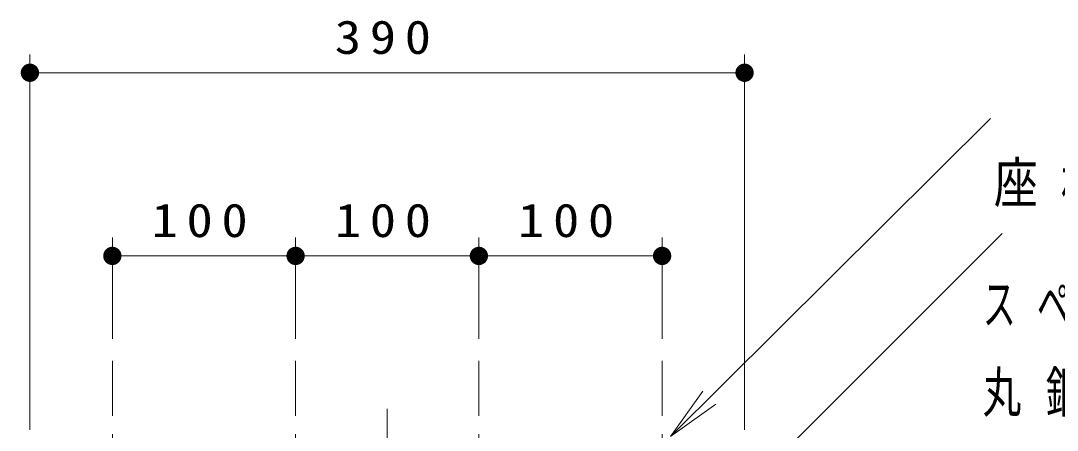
# Model space of a CAD drawing. Units: millimetres on the paper, scale 1:10. Extents: x -365 to 0, y 0 to 257.
# Drawn here: x -114.7 to -58.2, y 130.5 to 152.8 of the extents above; entities that cross this region are included whole.
import ezdxf

# ---------------------------------------------------------------- set-up
doc = ezdxf.new("R2010")
doc.units = ezdxf.units.MM
doc.linetypes.add('USER2', pattern=[6, 3, -1, 1, -1])
doc.layers.add('LY_1', color=7, linetype='Continuous', lineweight=13)
doc.styles.add('ＭＳ ゴシック', font='')
doc.styles.get('ＭＳ ゴシック').set_extended_font_data('MS Gothic')

# ---------------------------------------------------------------- blocks, each defined once
blk = doc.blocks.new('filled_dot')
at = {"color": 0, "linetype": 'Continuous', "lineweight": -2, "const_width": 1.25}
blk.add_lwpolyline([(-0.625, 0, 1), (0.625, 0, 1)], format="xyb", close=True, dxfattribs=at)
blk = doc.blocks.new('open_arrow')
at = {"color": 0, "linetype": 'Continuous', "lineweight": -2}
blk.add_lwpolyline([(7.5, 1.25), (0, 0), (7.5, -1.25)], dxfattribs=at)

msp = doc.modelspace()

# ---------------------------------------------------------------- linework, layer by layer
at = {"layer": 'LY_1'}
for p, q in [((-114.238, 130.506), (-114.238, 151.006)), ((-75.238, 130.506), (-75.238, 151.006)), ((-114.238, 150.006), (-75.238, 150.006)), ((-79.288, 130.145), (-61.824, 147.503)), ((-109.738, 135.473), (-109.738, 141.006)), ((-99.738, 135.473), (-99.738, 141.006)), ((-89.738, 135.473), (-89.738, 141.006)), ((-79.738, 135.473), (-79.738, 141.006)), ((-75.238, 127.17), (-61.184, 141.227)), ((-109.738, 140.006), (-99.738, 140.006)), ((-99.738, 140.006), (-89.738, 140.006)), ((-89.738, 140.006), (-79.738, 140.006))]:
    msp.add_line(p, q, dxfattribs=at)
at = {"layer": 'LY_1', "linetype": 'USER2'}
for p, q in [((-109.738, 119.273), (-109.738, 134.473)), ((-99.738, 119.273), (-99.738, 134.473)), ((-89.738, 119.273), (-89.738, 134.473)), ((-79.738, 119.273), (-79.738, 134.473)), ((-94.738, 104.658), (-94.738, 132.423))]:
    msp.add_line(p, q, dxfattribs=at)

# ---------------------------------------------------------------- block references
at = {"layer": 'LY_1', "xscale": 0.4, "yscale": 0.4}
for p in [(-114.238, 150.006), (-109.738, 140.006), (-99.738, 140.006), (-89.738, 140.006)]:
    msp.add_blockref('filled_dot', p, dxfattribs=at)
for name, p, rotation in [('filled_dot', (-75.238, 150.006), 180), ('filled_dot', (-99.738, 140.006), 180), ('filled_dot', (-89.738, 140.006), 180), ('filled_dot', (-79.738, 140.006), 180), ('open_arrow', (-79.288, 130.145), 44.8)]:
    msp.add_blockref(name, p, dxfattribs=dict(at, rotation=rotation))

# ---------------------------------------------------------------- texts
at = {"layer": 'LY_1', "style": 'ＭＳ ゴシック'}
for s, insert, char_height, attachment_point in [('\\T1.33;\\W1.15;390', (-94.738, 151.006), 1.833, 8), ('\\T1.52;\\W0.8;座板：合成木材\u300090×90', (-61.633, 143.877), 2.199, 4), ('\\T1.33;\\W1.15;100', (-104.738, 141.006), 1.833, 8), ('\\T1.33;\\W1.15;100', (-94.738, 141.006), 1.833, 8), ('\\T1.33;\\W1.15;100', (-84.738, 141.006), 1.833, 8), ('\\T1.64;\\W0.6;スペーサーナット', (-62.241, 137.268), 2.199, 4), ('\\T1.64;\\W0.7;丸鋼φ13\u3000\u3000\u3000', (-62.241, 132.268), 2.199, 4)]:
    msp.add_mtext(s, dxfattribs=dict(at, insert=insert, char_height=char_height, attachment_point=attachment_point))

doc.saveas('drawing.dxf')
